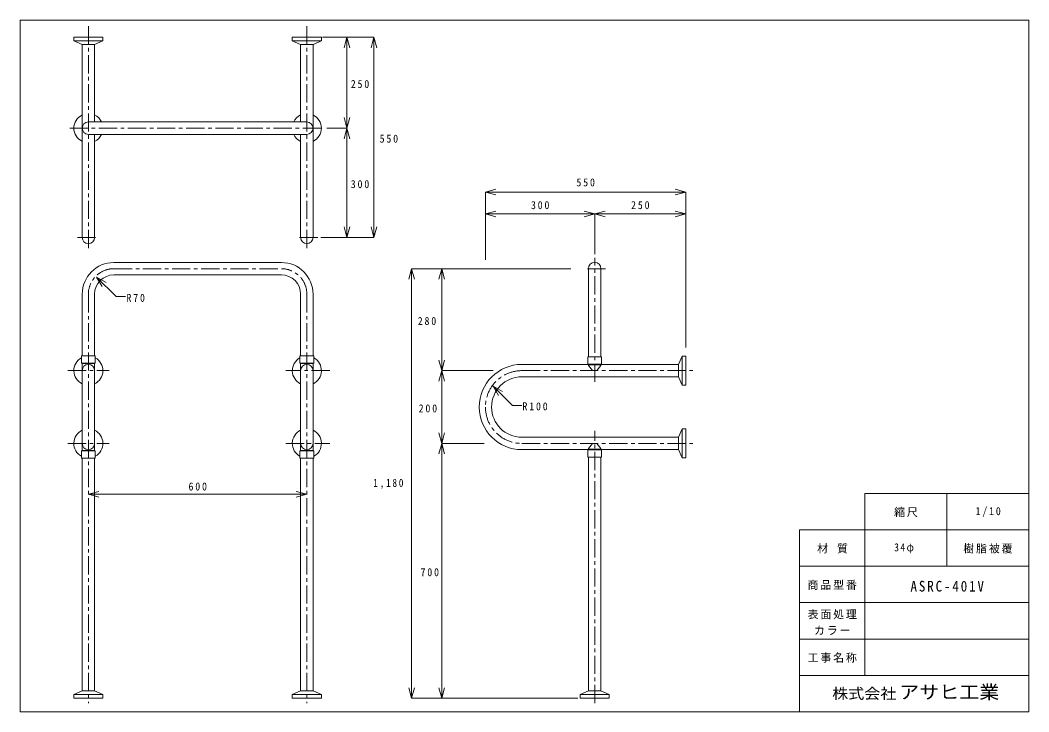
# Model space of a CAD drawing. Units: millimetres at full size, sheet at 1:10. Extents: x -1392 to 1378, y -898 to 1002.
import ezdxf
from ezdxf.enums import TextEntityAlignment as Align

# ---------------------------------------------------------------- set-up
doc = ezdxf.new("R2010")
doc.units = ezdxf.units.MM
doc.header["$LTSCALE"] = 10
doc.linetypes.add('CHAIN1', pattern=[8, 5, -1, 1, -1])
doc.layers.add('0-9_外形線1000', color=7, linetype='Continuous', lineweight=9)
doc.styles.add('ＭＳ ゴシック', font='')
doc.styles.get('ＭＳ ゴシック').set_extended_font_data('MS Gothic')

msp = doc.modelspace()

# ---------------------------------------------------------------- linework, layer by layer
at = {"layer": '0-9_外形線1000', "color": 5, "linetype": 'CHAIN1', "lineweight": 18}
for p, q in [((-1204.99, 985.95), (-1204.99, 375.35)), ((-604.99, 985.95), (-604.99, 375.35)), ((-1256.25, 705.35), (-557.13, 705.35)), ((-1234.99, 405.35), (-1174.99, 405.35)), ((-574.99, 405.35), (-634.99, 405.35)), ((185.46, 8.37), (185.46, 349.33)), ((-1134.99, 319.33), (-674.99, 319.33)), ((215.46, 319.33), (155.46, 319.33)), ((-1204.99, 249.33), (-1204.99, -873.96)), ((-604.99, 249.33), (-604.99, -873.96)), ((-1261.38, 39.33), (-1148.05, 39.33)), ((-541.87, 39.33), (-662.79, 39.33)), ((-14.54, 39.33), (459.98, 39.33)), ((185.46, -873.96), (185.46, -125.63)), ((-1261.38, -160.67), (-1148.05, -160.67)), ((-662.79, -160.67), (-541.87, -160.67)), ((-14.54, -160.67), (459.98, -160.67))]:
    msp.add_line(p, q, dxfattribs=at)
at = {"layer": '0-9_外形線1000'}
for p, q in [((-1244.99, 955.35), (-1164.99, 955.35)), ((-1244.99, 955.35), (-1244.99, 945.35)), ((-1244.99, 945.35), (-1221.99, 935.35)), ((-1187.99, 935.35), (-1164.99, 945.35)), ((-644.99, 955.35), (-564.99, 955.35)), ((-644.99, 955.35), (-644.99, 945.35)), ((-644.99, 945.35), (-621.99, 935.35)), ((-587.99, 935.35), (-564.99, 945.35)), ((-1221.99, 935.35), (-1187.99, 935.35)), ((-1221.99, 935.35), (-1221.99, 405.35)), ((-1187.99, 935.35), (-1187.99, 722.35)), ((-621.99, 935.35), (-587.99, 935.35)), ((-621.99, 935.35), (-621.99, 722.35)), ((-587.99, 935.35), (-587.99, 405.35)), ((-1204.99, 722.35), (-604.99, 722.35)), ((-1204.99, 688.35), (-604.99, 688.35)), ((-1187.99, 688.35), (-1187.99, 405.35)), ((-621.99, 688.35), (-621.99, 405.35)), ((-1134.99, 336.33), (-674.99, 336.33)), ((168.46, 76.83), (168.46, 319.33)), ((202.46, 76.83), (202.46, 319.33)), ((-1134.99, 302.33), (-674.99, 302.33)), ((-1221.99, 249.33), (-1221.99, 79.83)), ((-1187.99, 249.33), (-1187.99, 79.83)), ((-621.99, 249.33), (-621.99, 79.83)), ((-587.99, 249.33), (-587.99, 79.83)), ((-1223.99, 60.09), (-1223.99, 78.83)), ((-1186.05, 59.83), (-1223.91, 59.83)), ((-1222.2, 58.59), (-1223.77, 59.68)), ((-1186.99, 79.83), (-1222.99, 79.83)), ((-1222.06, 58.44), (-1187.83, 58.44)), ((-1221.99, 58.18), (-1221.99, 56.5)), ((-1221.99, 58.18), (-1221.99, -179.42)), ((-1187.99, 58.08), (-1187.99, 56.5)), ((-1187.99, 58.08), (-1187.99, -179.52)), ((-1187.79, 58.48), (-1186.19, 59.68)), ((-1185.99, 60.08), (-1185.99, 78.83)), ((-623.99, 60.09), (-623.99, 78.83)), ((-586.05, 59.83), (-623.91, 59.83)), ((-622.2, 58.59), (-623.77, 59.68)), ((-586.99, 79.83), (-622.99, 79.83)), ((-622.06, 58.44), (-587.83, 58.44)), ((-621.99, 58.18), (-621.99, 56.5)), ((-621.99, 58.18), (-621.99, -179.42)), ((-587.99, 58.08), (-587.99, 56.5)), ((-587.99, 58.08), (-587.99, -179.52)), ((-587.79, 58.48), (-586.19, 59.68)), ((-585.99, 60.08), (-585.99, 78.83)), ((-14.54, 56.33), (167.18, 56.33)), ((166.46, 57.09), (166.46, 75.83)), ((204.39, 56.83), (166.53, 56.83)), ((168.24, 55.59), (166.67, 56.68)), ((203.46, 76.83), (167.46, 76.83)), ((168.39, 55.44), (202.62, 55.44)), ((202.66, 55.48), (204.26, 56.68)), ((203.79, 56.33), (415.46, 56.33)), ((204.46, 57.08), (204.46, 75.83)), ((425.46, 79.33), (415.46, 56.33)), ((415.46, 56.33), (415.46, 22.33)), ((435.46, 79.33), (425.46, 79.33)), ((435.46, 79.33), (435.46, -0.67)), ((168.46, 55.18), (168.46, 53.5)), ((179.31, 39.52), (168.57, 53.19)), ((191.22, 39.33), (179.7, 39.33)), ((191.61, 39.52), (202.35, 53.19)), ((202.46, 55.08), (202.46, 53.5)), ((-14.54, 22.33), (415.46, 22.33)), ((415.46, 22.33), (425.46, -0.67)), ((425.46, -120.67), (415.46, -143.67)), ((435.46, -120.67), (425.46, -120.67)), ((435.46, -120.67), (435.46, -200.67)), ((-14.54, -143.67), (415.46, -143.67)), ((179.31, -160.86), (168.57, -174.54)), ((179.7, -160.67), (191.22, -160.67)), ((191.61, -160.86), (202.35, -174.54)), ((415.46, -143.67), (415.46, -177.67)), ((-1223.99, -181.42), (-1223.99, -200.17)), ((-1223.92, -181.17), (-1186.06, -181.17)), ((-1222.19, -179.82), (-1223.79, -181.02)), ((-1187.91, -179.79), (-1222.15, -179.79)), ((-1221.99, -179.42), (-1221.99, -177.85)), ((-1187.99, -179.52), (-1187.99, -177.85)), ((-1187.77, -179.94), (-1186.2, -181.02)), ((-1185.99, -181.43), (-1185.99, -200.17)), ((-623.99, -181.42), (-623.99, -200.17)), ((-623.92, -181.17), (-586.06, -181.17)), ((-622.19, -179.82), (-623.79, -181.02)), ((-587.91, -179.79), (-622.15, -179.79)), ((-621.99, -179.42), (-621.99, -177.85)), ((-587.99, -179.52), (-587.99, -177.85)), ((-587.77, -179.94), (-586.2, -181.02)), ((-585.99, -181.43), (-585.99, -200.17)), ((-14.54, -177.67), (167.13, -177.67)), ((166.46, -178.42), (166.46, -197.17)), ((166.53, -178.17), (204.39, -178.17)), ((168.26, -176.82), (166.66, -178.02)), ((202.53, -176.79), (168.3, -176.79)), ((168.46, -176.42), (168.46, -174.85)), ((202.46, -176.52), (202.46, -174.85)), ((202.67, -176.94), (204.24, -178.02)), ((203.74, -177.67), (415.46, -177.67)), ((204.46, -178.43), (204.46, -197.17)), ((415.46, -177.67), (425.46, -200.67)), ((-1222.99, -201.17), (-1186.99, -201.17)), ((-1221.99, -201.17), (-1221.99, -840.67)), ((-1187.99, -201.17), (-1187.99, -840.67)), ((-622.99, -201.17), (-586.99, -201.17)), ((-621.99, -201.17), (-621.99, -840.67)), ((-587.99, -201.17), (-587.99, -840.67)), ((167.46, -198.17), (203.46, -198.17)), ((168.46, -198.17), (168.46, -840.67)), ((202.46, -198.17), (202.46, -840.67)), ((927.72, -297.97), (927.72, -797.97)), ((927.72, -297.97), (1377.72, -297.97)), ((1152.72, -297.97), (1152.72, -497.97)), ((747.72, -497.97), (1377.72, -497.97)), ((747.72, -597.97), (1377.72, -597.97)), ((747.72, -697.97), (1377.72, -697.97)), ((747.72, -797.97), (1377.72, -797.97)), ((-1221.99, -840.67), (-1244.99, -850.67)), ((-1187.99, -840.67), (-1221.99, -840.67)), ((-1164.99, -850.67), (-1187.99, -840.67)), ((-1164.99, -860.67), (-1164.99, -850.67)), ((-621.99, -840.67), (-644.99, -850.67)), ((-587.99, -840.67), (-621.99, -840.67)), ((-564.99, -850.67), (-587.99, -840.67)), ((-564.99, -860.67), (-564.99, -850.67)), ((168.46, -840.67), (145.46, -850.67)), ((202.46, -840.67), (168.46, -840.67)), ((225.46, -850.67), (202.46, -840.67)), ((225.46, -860.67), (225.46, -850.67)), ((-1164.99, -860.67), (-1244.99, -860.67)), ((-564.99, -860.67), (-644.99, -860.67)), ((225.46, -860.67), (145.46, -860.67))]:
    msp.add_line(p, q, dxfattribs=at)
at = {"layer": '0-9_外形線1000', "color": 3}
for p, q in [((-495.05, 955.35), (-502.81, 926.38)), ((-495.05, 705.35), (-495.05, 955.35)), ((-495.05, 955.35), (-487.28, 926.38)), ((-420.91, 955.35), (-428.67, 926.38)), ((-420.91, 405.35), (-420.91, 955.35)), ((-420.91, 955.35), (-413.14, 926.38)), ((-495.05, 705.35), (-502.81, 734.33)), ((-495.05, 705.35), (-487.28, 734.33)), ((-495.05, 705.35), (-549.78, 705.35)), ((-495.05, 705.35), (-502.81, 676.38)), ((-495.05, 405.35), (-495.05, 705.35)), ((-495.05, 705.35), (-487.28, 676.38)), ((-114.54, 529.61), (-85.56, 537.38)), ((-114.54, 529.61), (-85.56, 521.85)), ((-114.54, 529.61), (-114.54, 344.09)), ((435.46, 529.61), (406.48, 537.38)), ((435.46, 529.61), (435.46, 103.16)), ((-114.54, 469.61), (-85.56, 477.38)), ((185.46, 469.61), (156.48, 477.38)), ((185.46, 469.61), (214.44, 477.38)), ((435.46, 469.61), (406.48, 477.38)), ((-114.54, 469.61), (-85.56, 461.85)), ((-114.54, 469.61), (185.46, 469.61)), ((185.46, 469.61), (156.48, 461.85)), ((185.46, 469.61), (214.44, 461.85)), ((185.46, 469.61), (185.46, 359.37)), ((-495.05, 405.35), (-502.81, 434.33)), ((-495.05, 405.35), (-487.28, 434.33)), ((-420.91, 405.35), (-428.67, 434.33)), ((-420.91, 405.35), (-413.14, 434.33)), ((-495.05, 405.35), (-566.97, 405.35)), ((-420.91, 405.35), (-495.05, 405.35)), ((-317.17, 319.33), (-324.94, 290.35)), ((-317.17, -860.67), (-317.17, 319.33)), ((-317.17, 319.33), (-309.41, 290.35)), ((-317.17, 319.33), (-234.57, 319.33)), ((-234.57, 319.33), (-242.33, 290.35)), ((-234.57, 319.33), (-226.8, 290.35)), ((-234.57, 39.33), (-234.57, 319.33)), ((-234.57, 319.33), (119.9, 319.33)), ((-1182.4, 296), (-1156.42, 281)), ((-1129.06, 242.66), (-1103.24, 242.66)), ((-234.57, 39.33), (-242.33, 68.31)), ((-234.57, 39.33), (-226.8, 68.31)), ((-234.57, 39.33), (-242.33, 10.35)), ((-234.57, 39.33), (-226.8, 10.35)), ((-234.57, -160.67), (-234.57, 39.33)), ((-234.57, 39.33), (-93.55, 39.33)), ((-93.77, -3.12), (-67.79, -18.12)), ((-40.43, -56.46), (-14.61, -56.46)), ((-234.57, -160.67), (-242.33, -131.69)), ((-234.57, -160.67), (-226.8, -131.69)), ((-234.57, -160.67), (-242.33, -189.65)), ((-234.57, -160.67), (-118.27, -160.67)), ((-234.57, -860.67), (-234.57, -160.67)), ((-234.57, -160.67), (-226.8, -189.65)), ((-1204.99, -300.31), (-1176.01, -292.55)), ((-1204.99, -300.31), (-604.99, -300.31)), ((-1204.99, -300.31), (-1176.01, -308.08)), ((-604.99, -300.31), (-633.97, -292.55)), ((-604.99, -300.31), (-633.97, -308.08)), ((-317.17, -860.67), (-324.94, -831.69)), ((-317.17, -860.67), (-309.41, -831.69)), ((-234.57, -860.67), (-242.33, -831.69)), ((-234.57, -860.67), (-226.8, -831.69)), ((-317.17, -860.67), (-234.57, -860.67)), ((-234.57, -860.67), (139.29, -860.67))]:
    msp.add_line(p, q, dxfattribs=at)
at = {"layer": '0-9_外形線1000'}
msp.add_lwpolyline([(-1392.28, -897.97), (-1392.28, 1002.03), (1377.72, 1002.03), (1377.72, -897.97)], close=True, dxfattribs=at)
msp.add_lwpolyline([(-1392.28, -897.97), (-1392.28, 1002.03), (1377.72, 1002.03), (1377.72, -897.97)], close=True, dxfattribs=at)
for points in [[(-1164.99, 955.35), (-1164.99, 945.35), (-1244.93, 945.35)], [(-564.99, 955.35), (-564.99, 945.35), (-644.93, 945.35)], [(435.46, -0.67), (425.46, -0.67), (425.46, 79.27)], [(435.46, -200.67), (425.46, -200.67), (425.46, -120.73)], [(747.72, -897.97), (747.72, -397.97), (1377.72, -397.97)], [(-1244.99, -860.67), (-1244.99, -850.67), (-1165.04, -850.67)], [(-644.99, -860.67), (-644.99, -850.67), (-565.04, -850.67)], [(145.46, -860.67), (145.46, -850.67), (225.41, -850.67)]]:
    msp.add_lwpolyline(points, dxfattribs=at)
at = {"layer": '0-9_外形線1000', "color": 3}
for points in [[(-420.91, 955.35), (-495.05, 955.35), (-562.2, 955.35)], [(-114.54, 529.61), (435.46, 529.61), (406.48, 521.85)], [(185.46, 469.61), (435.46, 469.61), (406.48, 461.85)], [(-1129.06, 242.66), (-1182.4, 296), (-1167.4, 270.02)], [(-40.43, -56.46), (-93.77, -3.12), (-78.77, -29.11)]]:
    msp.add_lwpolyline(points, dxfattribs=at)
at = {"layer": '0-9_外形線1000'}
for centre, radius, start, end in [((-1204.99, 705.35), 40, 115.15066, 244.84934), ((-1204.99, 705.35), 17, 90, 270), ((-1204.99, 705.35), 40, 25.15066, 64.84934), ((-604.99, 705.35), 40, 115.15066, 154.84934), ((-604.99, 705.35), 17, 270, 90), ((-604.99, 705.35), 40, 295.15066, 64.84934), ((-1204.99, 705.35), 40, 295.15066, 334.84934), ((-604.99, 705.35), 40, 205.15066, 244.84934), ((-1204.99, 405.35), 17, 180, 0), ((-604.99, 405.35), 17, 180, 0), ((-1134.99, 249.33), 87, 90, 180), ((-674.99, 249.33), 87, 0, 90), ((185.46, 319.33), 17, 0, 180), ((-1134.99, 249.33), 53, 90, 180), ((-674.99, 249.33), 53, 0, 90), ((-1204.99, 39.33), 40, 118.35935, 244.84934), ((-1222.99, 78.83), 1, 90, 180), ((-1223.49, 60.09), 0.5, 180, 235.28716), ((-1222.49, 58.18), 0.5, 0, 55.28716), ((-1204.99, 39.33), 17, 0, 180), ((-1204.99, 39.33), 40, 295.15066, 61.64065), ((-1187.49, 58.08), 0.5, 126.8699, 180), ((-1186.99, 78.83), 1, 0, 90), ((-1186.49, 60.08), 0.5, 306.8699, 0), ((-604.99, 39.33), 40, 118.35935, 244.84934), ((-622.99, 78.83), 1, 90, 180), ((-623.49, 60.09), 0.5, 180, 235.28716), ((-622.49, 58.18), 0.5, 0, 55.28716), ((-604.99, 39.33), 17, 0, 180), ((-604.99, 39.33), 40, 295.15066, 61.64065), ((-587.49, 58.08), 0.5, 126.8699, 180), ((-586.99, 78.83), 1, 0, 90), ((-586.49, 60.08), 0.5, 306.8699, 0), ((-14.54, -60.67), 117, 90, 180), ((167.46, 75.83), 1, 90, 180), ((166.96, 57.09), 0.5, 180, 235.28716), ((167.96, 55.18), 0.5, 0, 55.28716), ((202.96, 55.08), 0.5, 126.8699, 180), ((203.46, 75.83), 1, 0, 90), ((203.96, 57.08), 0.5, 306.8699, 0), ((168.96, 53.5), 0.5, 180, 218.15723), ((179.7, 39.83), 0.5, 218.15723, 270), ((191.22, 39.83), 0.5, 270, 321.84277), ((201.96, 53.5), 0.5, 321.84277, 360), ((-14.54, -60.67), 83, 90, 180), ((-14.54, -60.67), 117, 180, 270), ((-14.54, -60.67), 83, 180, 270), ((-1204.99, -160.67), 40, 115.15066, 241.64065), ((-1204.99, -160.67), 40, 298.35935, 64.84934), ((-604.99, -160.67), 40, 115.15066, 241.64065), ((-604.99, -160.67), 40, 298.35935, 64.84934), ((-1204.99, -160.67), 17, 180, 0), ((-604.99, -160.67), 17, 180, 0), ((179.7, -161.17), 0.5, 90, 141.84277), ((191.22, -161.17), 0.5, 38.15723, 90), ((-1223.49, -181.42), 0.5, 126.8699, 180), ((-1222.49, -179.42), 0.5, 306.8699, 0), ((-1187.49, -179.52), 0.5, 180, 235.28716), ((-1186.49, -181.43), 0.5, 0, 55.28716), ((-623.49, -181.42), 0.5, 126.8699, 180), ((-622.49, -179.42), 0.5, 306.8699, 0), ((-587.49, -179.52), 0.5, 180, 235.28716), ((-586.49, -181.43), 0.5, 0, 55.28716), ((166.96, -178.42), 0.5, 126.8699, 180), ((167.96, -176.42), 0.5, 306.8699, 0), ((168.96, -174.85), 0.5, 141.84277, 180), ((201.96, -174.85), 0.5, 0, 38.15723), ((202.96, -176.52), 0.5, 180, 235.28716), ((203.96, -178.43), 0.5, 0, 55.28716), ((-1222.99, -200.17), 1, 180, 270), ((-1186.99, -200.17), 1, 270, 0), ((-622.99, -200.17), 1, 180, 270), ((-586.99, -200.17), 1, 270, 0), ((167.46, -197.17), 1, 180, 270), ((203.46, -197.17), 1, 270, 0)]:
    msp.add_arc(centre, radius, start, end, dxfattribs=at)
at = {"layer": '0-9_外形線1000', "color": 5, "linetype": 'CHAIN1', "lineweight": 18}
for centre, radius, start, end in [((-1134.99, 249.33), 70, 90, 180), ((-674.99, 249.33), 70, 0, 90), ((-14.54, -60.67), 100, 90, 180), ((-14.54, -60.67), 100, 180, 270)]:
    msp.add_arc(centre, radius, start, end, dxfattribs=at)

# ---------------------------------------------------------------- texts
at = {"layer": '0-9_外形線1000', "color": 2, "style": 'ＭＳ ゴシック', "width": 1.1}
for s, height, p in [('株式会社', 29.33, (837.84, -871.32)), ('アサヒ工業', 36.66, (1021.56, -872.99))]:
    msp.add_text(s, height=height, dxfattribs=at).set_placement(p, align=Align.BOTTOM_LEFT)
at = {"layer": '0-9_外形線1000', "color": 2, "attachment_point": 7, "style": 'ＭＳ ゴシック'}
for s, insert, char_height in [('\\T1.38;\\W0.9;250', (-484.3, 815.35), 21.99), ('\\T1.38;\\W0.9;550', (-405.05, 665.35), 21.99), ('\\T1.38;\\W0.9;300', (-484.3, 540.35), 21.99), ('\\T1.38;\\W0.9;550', (135.46, 545.12), 21.99), ('\\T1.38;\\W0.9;300', (10.46, 482.7), 21.99), ('\\T1.38;\\W0.9;250', (285.46, 482.7), 21.99), ('\\T1.38;\\W0.9;R70', (-1100.32, 227.91), 21.99), ('\\T1.38;\\W0.9;280', (-300.43, 164.33), 21.99), ('\\T1.38;\\W0.9;200', (-297.87, -75.67), 21.99), ('\\T1.38;\\W0.9;R100', (-12.87, -70.09), 21.99), ('\\T1.38;\\W0.9;600', (-929.99, -290.31), 21.99), ('\\T1.38;\\W0.85;1,180', (-422.63, -285.67), 21.99), ('\\T1.17;縮尺', (1007.72, -362.97), 21.99), ('\\T1.38;\\W0.9;1/10', (1231.47, -362.97), 21.99), ('\\T1.21;材\\~質', (796.47, -462.97), 21.99), ('\\T1.27;\\W0.9;34φ', (1007.72, -462.97), 21.99), ('\\T1.17;樹脂被覆', (1197.72, -462.97), 21.99), ('\\T1.38;\\W0.9;700', (-292.76, -525.67), 21.99), ('\\T1.17;商品型番', (770.22, -562.97), 21.99), ('\\T1.28;\\W0.9;ASRC-401V', (1052.72, -567.97), 29.33), ('\\T1.17;表面処理', (770.22, -643.66), 21.99), ('\\T1.17;カラー', (787.72, -686.62), 21.99), ('\\T1.17;工事名称', (770.22, -762.97), 21.99)]:
    msp.add_mtext(s, dxfattribs=dict(at, insert=insert, char_height=char_height))

doc.saveas('drawing.dxf')
